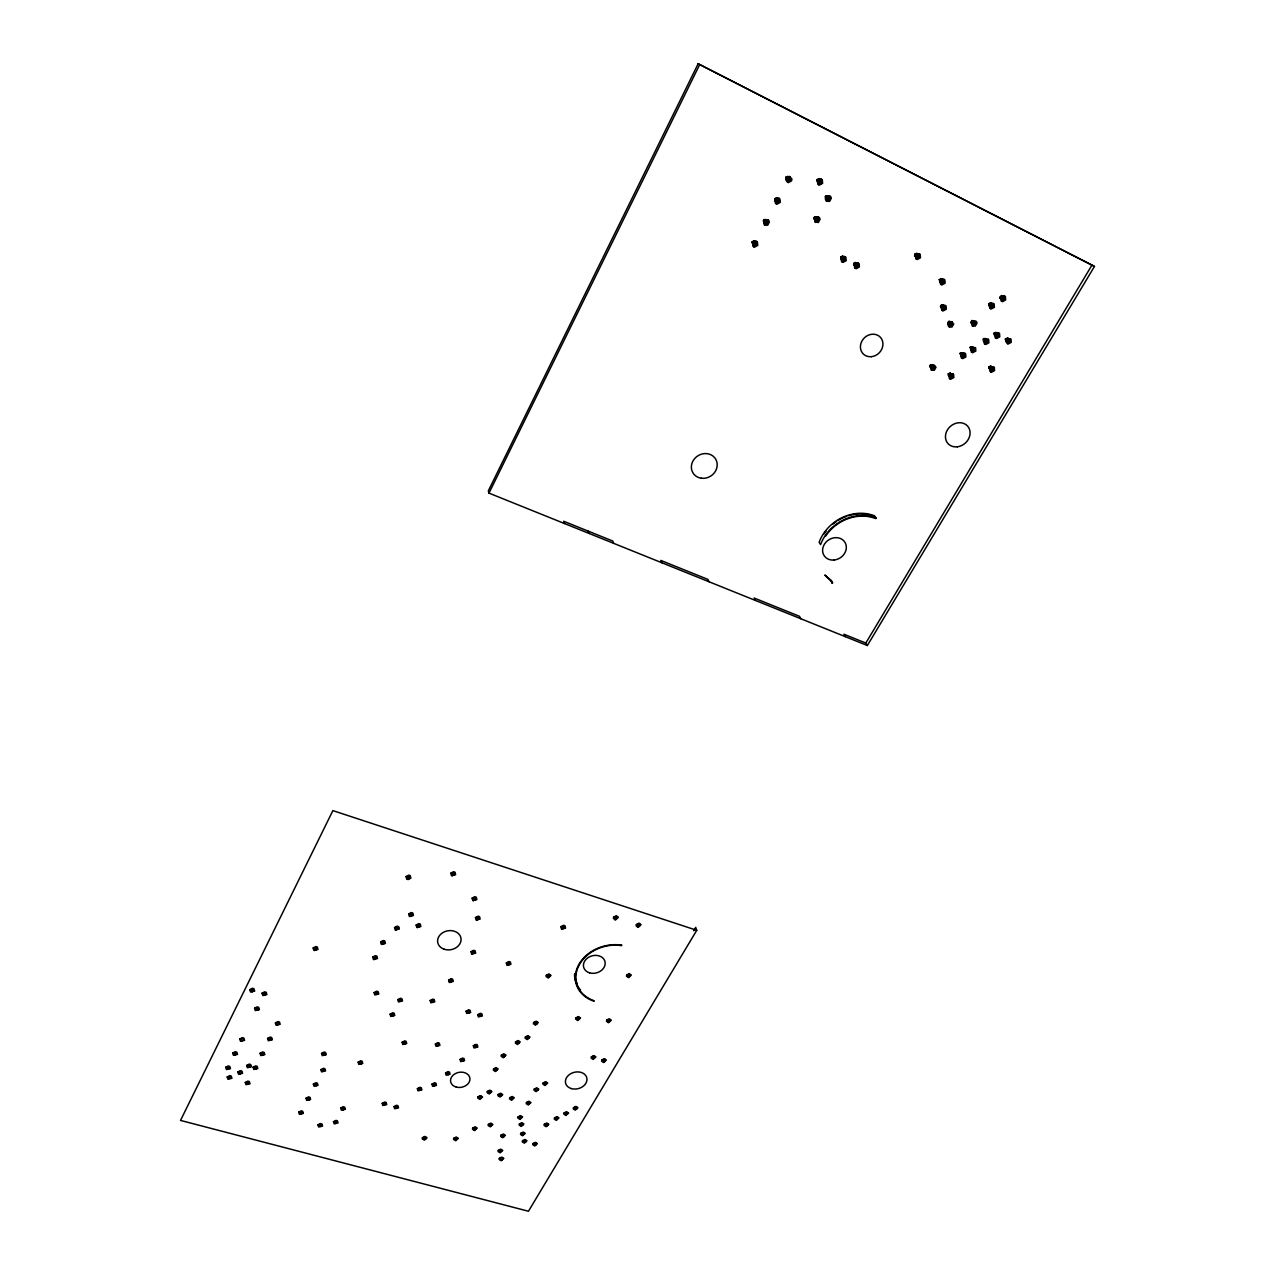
<?xml version="1.0" encoding="UTF-8"?>
<svg xmlns="http://www.w3.org/2000/svg" width="1275" height="1275" viewBox="0 0 1275 1275"><rect width="100%" height="100%" fill="white"/><g stroke="black" fill="none" stroke-linecap="round" stroke-linejoin="round"><path stroke-width="1.5" d="M226.583 1067.414L227.062 1068.928M228.082 1077.12L228.56 1078.618L231.062 1078.044L230.584 1076.546L228.082 1077.12L228.719 1076.626M229.564 1068.338L229.628 1067.462M236.688 1053.389L234.265 1052.608L233.58 1054.106L235.03 1054.999L236.688 1053.277M240.64 1039.125L241.118 1040.655M238.664 1072.897L240.306 1071.303L241.756 1072.291L240.114 1073.885L238.728 1072.243M243.653 1040.065L243.7 1039.189M250.665 990.707L250.729 989.814M246.187 1082.587L246.649 1084.069M249.135 1083.495L249.199 1082.634M250.506 1066.522L250.569 1065.661M255.956 1009.943L256.132 1007.76L258.044 1007.903L258.506 1009.354M256.992 1067.526L254.602 1066.761L253.9 1068.243L256.291 1068.896L256.992 1067.414M262.889 994.261L262.969 993.352M264.021 1053.517L263.319 1054.999M268.483 1038.583L269.87 1040.368L271.527 1038.631L269.121 1037.962L268.419 1039.46M276.229 1023.952L276.308 1023.076M276.229 1023.857L278.651 1024.542L278.827 1022.486M314.001 949.046L314.064 948.122M302.462 1113.155L302.542 1112.31M306.861 1098.333L307.307 1099.799M309.825 1098.381L309.124 1099.815L307.291 1099.688M309.761 1099.225L309.331 1097.759L307.498 1097.839M314.176 1085.073L314.24 1084.212M322.368 1054.393L322.432 1053.533M324.041 1071.207L322.208 1071.175L321.778 1069.789L324.264 1069.311M323.085 1053.023L324.918 1052.943L325.348 1054.345L323.77 1055.286L322.352 1054.297M325.444 1053.692L324.727 1055.062M318.766 1125.809L319.451 1124.375L321.762 1124.996L321.077 1126.415L319.26 1126.303M324.758 1069.837L324.057 1071.303M334.321 1121.825L335.628 1123.498L337.253 1121.857M341.541 1109.011L342.242 1107.561L344.553 1108.294M344.473 1109.043L344.537 1108.198M376.731 957.429L374.324 956.601L374.085 958.816M361.988 1062.33L361.271 1063.796M376.635 958.226L376.715 957.318M374.882 993.639L374.978 992.747M381.448 943.022L382.197 941.46M375.376 994.197L377.257 994.341L377.99 992.811L376.587 991.886L374.978 992.843M381.942 943.596L383.855 943.755L384.604 942.193M384.508 943.117L384.094 941.524M398.517 927.929L397.099 926.861L395.441 927.738L395.856 929.332L398.406 928.646M398.422 928.742L398.517 927.833M406.868 877.71L406.964 876.77M409.562 876.18L409.291 878.491M385.974 1103.497L384.333 1105.154L382.978 1104.309L383.695 1102.875M398.724 999.775L399.123 1001.305L401.609 1000.636L401.227 999.186L399.378 999.249M412.638 914.255L411.873 915.817L409.976 915.753L410.247 913.49M417.037 925.204L418.359 927.1L420.097 925.299L418.678 924.343L416.941 926.128M397.673 1107.481L396.127 1108.389L394.868 1106.716M402.996 1042.408L403.394 1043.906M402.9 1043.173L404.287 1044.161L405.864 1043.332L404.589 1041.579L403.012 1042.504M397.688 1107.577L397.768 1106.748M418.136 1089.631L418.853 1088.197M434.01 1000.7L432.305 1002.421L431.03 1000.636L433.548 1000.158L433.261 1002.214M451.637 874.299L453.406 872.467L454.824 873.566L454.027 875.08M454.697 874.315L454.808 873.471M423.252 1137.81L423.635 1139.228L426.025 1138.655L425.643 1137.252L423.89 1137.332M436.13 1045.054L436.863 1043.587M432.735 1085.057L432.831 1084.212M436.576 1045.58L438.393 1045.612L439.142 1044.241L437.803 1043.364L436.225 1044.289M449.39 981.097L449.485 980.204M435.636 1085.105L435.253 1083.654L433.468 1083.734M446.33 1073.933L447.063 1072.482M472.929 899.226L473.71 897.648L475.607 897.823M476.324 917.761L477.599 919.642L479.352 917.872L476.993 917.123L476.324 917.761L477.982 916.996L479.368 917.968M472.276 953.413L472.563 951.214L474.412 951.262L474.794 952.823M471.798 952.744L472.579 951.309M466.841 1012.207L466.937 1011.33M460.817 1060.402L461.55 1058.951L463.829 1059.7L462.14 1061.278L460.801 1060.306M466.953 1011.426L468.547 1010.485L469.79 1012.27L468.18 1013.099L466.825 1012.095M463.813 1059.605L463.048 1060.959L461.263 1060.928M454.585 1138.384L455.797 1140.025L457.422 1138.416M474.093 1046.695L474.842 1045.229M481.488 1015.745L481.583 1014.884M474.077 1046.6L475.416 1047.572L476.993 1046.743L475.766 1045.022L474.204 1045.93M473.503 1128.184L473.854 1129.602L476.213 1128.933M478.699 1097.855L479.432 1096.436L481.217 1096.564M476.244 1129.044L476.324 1128.216M507.099 963.964L507.211 963.071M488.15 1091.575L488.5 1093.01L490.253 1092.93M491.002 1091.607L490.269 1093.026M494.397 1069.056L494.748 1070.506M490.907 1092.452L490.556 1091.002M497.17 1069.948L497.266 1069.103M489.074 1125.315L490.716 1123.705L491.895 1125.347M498.86 1095.464L500.517 1093.822L501.713 1095.496M501.808 1094.667L501.059 1096.086M516.327 1042.854L517.076 1041.388M499.067 1150.496L500.246 1152.122L501.856 1150.528M500.039 1159.262L500.135 1158.449M519.196 1042.902L518.861 1041.42M513.363 1097.934L511.705 1099.56L510.526 1097.902M502.924 1158.465L502.191 1159.836M528.296 1038.535L526.527 1038.599L526.192 1037.117L528.647 1036.639M528.966 1038.025L529.061 1037.165M534.337 1023.522L534.448 1022.662M518.893 1117.012L520.072 1118.669L521.714 1117.043L519.531 1116.438L518.893 1117.012L521.73 1117.155M520.072 1124.885L520.184 1124.056M547.055 976.331L547.15 975.455M521.443 1134.256L521.539 1133.443M522.877 1124.917L522.973 1124.088M527.133 1103.353L528.424 1104.293L530.097 1102.763L527.914 1102.158L527.595 1104.054M521.571 1133.539L523.085 1132.646L524.344 1133.459L522.702 1135.069L521.427 1134.144M523.196 1141.635L524.838 1140.025L525.985 1141.651M561.685 927.754L561.797 926.845M535.07 1089.201L535.404 1090.635M561.653 927.658L563.008 928.71L564.65 927.849L564.299 926.272L562.498 926.319M543.835 1083.941L543.947 1083.112M533.635 1144.488L534.368 1143.117L536.106 1143.229M543.819 1083.846L546.003 1084.467L546.337 1082.539M536.408 1144.52L536.074 1143.133M545.015 1125.188L545.748 1123.801M547.915 1124.407L547.166 1125.793M555.294 1118.016L556.426 1119.657L558.083 1118.047M579.44 1018.852L577.033 1019.506L576.714 1018.024M579.472 1018.948L579.583 1018.087M567.534 1113.84L566.02 1114.733L564.873 1113.075M567.55 1113.936L567.662 1113.107M574.164 1108.612L574.913 1107.21L576.667 1107.337M614.502 917.283L615.666 919.148M614.375 918.191L615.172 916.645L616.988 916.709L617.307 918.287L614.789 918.765M592.174 1056.991L593.305 1058.696L594.995 1057.055L592.811 1056.401L592.046 1057.836M752.824 243.764L753.557 241.581L755.724 241.087L757.35 241.867L757.764 245.358L754.577 247.143L752.967 246.362L752.569 242.075L754.306 241.102M753.047 244.115L755.183 241.915L756.505 242.712L756.776 244.896M756.728 244.832L753.764 245.453L753.493 243.286L755.517 242.234M753.318 244.497L753.541 243.35M607.538 1020.239L607.84 1021.721L610.231 1021.068M607.426 1021.1L608.191 1019.633M755.597 242.409L754.673 244.178L752.792 243.971M756.266 243.047L755.278 244.943L753.27 244.72M602.645 1060.099L602.947 1061.549M763.597 221.579L765.542 219.571L767.247 220.862L767.821 219.89L767.247 220.862M764.044 220.846L764.219 224.83L767.678 225.229L769.399 221.946L768.634 220.288L764.809 220.049M764.06 222.232L765.064 220.32L767.407 220.83M764.299 222.567L766.434 220.352M764.586 222.95L766.785 220.671M603.314 1059.605L605.035 1059.541L604.685 1061.581M763.773 222.121L765.59 222.328L766.498 220.591M767.534 221.515L766.53 223.428L764.522 223.189M775.025 200.478L776.013 198.597L778.244 198.007L779.87 198.804L780.268 202.374L777.049 204.175L775.439 203.394L774.993 199.107L776.746 198.135M775.503 201.115L777.654 198.884M775.79 201.482L776.873 199.426M627.38 975.965L629.133 974.339M637.197 924.694L638.361 926.527M777.686 199.171L775.806 201.131M778.754 200.063L777.734 201.992L775.71 201.769M779.232 201.833L778.977 199.617L776.284 198.852L775.264 200.797L777.272 203.012M779.503 200.701L778.372 202.725L775.965 202.119M640.114 924.789L639.269 926.224M788.524 176.795L788.922 177.687C789.257 180.938 785.273 174.93 785.767 178.341L787.312 179.998L789.289 177.958M786.468 177.862L785.91 180.173L788.317 182.66L791.536 180.843L791.918 178.914L789.528 176.428L786.213 177.592L788.205 181.066L790.133 179.982L789.91 177.815M786.516 179.265L787.536 177.305L790.293 178.118L789.639 181.193M787.058 179.934L788.141 177.847M817.594 181.703L819.698 179.536M819.745 181.13L819.554 179.249L817.737 179.026L816.797 180.779L819.012 181.879C822.12 180.253 812.494 178.5 819.682 181.193M820.319 180.412L819.363 182.229L817.482 182.006M817.403 217.515L814.9 216.766L813.976 218.487L815.506 220.129L817.45 218.137M814.231 218.822L816.175 216.814L817.992 218.089L818.582 217.133L817.992 218.089M821.833 181.56L820.781 183.68L818.598 183.361M814.709 218.089L814.948 222.057L818.375 222.456L820.128 219.173L819.379 217.531L815.474 217.292M816.287 221.436L815.745 222.44L814.789 219.555L816.845 217.34L818.996 219.412L817.865 221.388M815.012 219.794L817.163 217.595M815.331 220.177L817.546 217.898M814.374 219.348L816.892 218.822L816.701 216.973M818.566 219.045L816.414 221.26M825.371 196.477L825.833 198.709L827.698 198.932L828.67 197.131L826.088 195.744C824.925 198.294 830.663 197.784 825.355 196.557M825.435 197.8L826.391 195.999L828.989 196.748L829.196 198.82L827.332 199.856M825.961 198.438L826.184 197.322M826.232 198.757L828.399 196.525L830.232 198.342M825.547 198.358L827.363 198.565L828.288 196.828M829.802 198.007L828.734 200L826.391 199.41M842.839 261.008L842.297 261.997L841.532 257.964M843.938 257.678L842.998 259.415L841.149 259.207M854.569 265.933L857.214 265.375L857.039 263.447L855.477 262.459L853.613 264.339L856.099 265.758L857.055 264.021L856.29 262.857M853.883 264.69L855.812 262.746M855.971 267.352L855.429 268.34L854.664 264.323L856.497 263.303L857.788 264.037L858.601 265.312L857.565 267.352L854.999 266.077L857.246 263.909M854.712 265.726L856.848 263.574M855.047 266.14L855.286 264.993M853.979 265.184L855.748 265.375L856.673 263.702M858.218 264.993L856.083 267.144M915.195 255.877L917.841 257.359L918.478 254.57L915.864 253.789L914.892 255.542L917.076 256.61L917.665 253.996M917.092 258.172L916.534 259.16L917.028 258.124L915.338 256.227L917.586 254.139M916.183 256.96L918.414 254.729M939.5 279.576L939.563 281.408L942.002 280.882L941.874 279.113L939.404 279.48M939.85 281.281L940.87 279.496L943.357 279.098L944.855 279.831L945.094 283.209L941.954 284.931L940.456 284.197L940.217 280.819L941.572 279.464M940.424 280.58L941.811 283.369L943.691 282.333L943.548 280.309L941.492 278.922L939.771 279.942L941.444 282.97L943.261 281.966L943.133 280.006L941.476 279.002L939.962 281.6L941.699 283.544L941.205 284.564L941.763 283.592M940.488 281.982L941.572 280.086L944.106 279.464L943.548 280.436M942.225 283.815L941.077 281.217L943.086 280.197M940.87 282.397L941.986 280.436M944.377 281.584L942.161 283.767M940.759 306.924L941.731 305.235L943.914 305.745M941.635 306.622L941.667 310.223L943.165 310.941L946.289 309.235L946.05 305.904L944.552 305.187L941.317 306.287L941.779 308.566L943.006 309.395L944.887 308.359L944.743 306.367L942.687 304.932M940.791 307.387L942.958 306.765M943.867 306.271L941.938 308.168L940.44 306.574L941.38 304.932L943.436 305.936M930.176 366.642L932.073 364.793M930.495 367.025L931.467 365.319L933.683 365.845L933.826 367.726L931.18 368.284M931.101 367.806L933.188 365.766L934.957 367.519L933.81 369.32M943.372 309.793L945.572 307.626M930.224 367.041L933.635 366.148L931.674 367.136L931.882 369.192M931.467 368.268L931.722 367.184M932.455 366.483L930.001 365.303L932.551 366.578L932.471 364.841M934.479 367.088L933.427 368.905L931.499 368.714L930.798 367.423L931.818 365.654L933.89 365.096L936.025 367.28L934.272 370.308L931.053 369.989L930.814 366.77L932.153 365.463M934.639 368.523L934.081 366.18M948.488 324.599L951.07 324.057L950.528 321.874L948.409 321.38L948.17 324.201M947.803 323.372L949.716 321.491M948.441 324.121L948.696 323.085M948.616 324.185L950.242 323.292L950.114 321.555M950.895 322.718L949.923 324.392L947.835 323.802M948.425 375.201L950.305 373.368M949.301 374.993L949.333 378.548L950.799 379.233L953.843 377.575L953.62 374.372L952.154 373.687L949.11 375.344M949.747 376.842L951.899 374.738M950.815 375.089L950.704 373.4M952.808 375.169L950.417 374.579L949.365 376.38L951.054 378.181L953.142 376.029M961.701 353.844L960.266 353.159L960.792 355.199M960.712 354.992L962.689 353.063M961.286 354.37L961.318 357.924L962.8 358.626L965.86 356.952L965.653 353.717L964.187 353.016L961.111 354.689M961.366 355.757L963.47 353.701M975.072 322.049L975.694 321.173L975.136 322.113L972.076 320.822L971.104 322.495L972.618 324.137L974.61 322.192L971.709 320.503C972.267 324.296 973.622 320.009 970.769 322.129L971.885 323.308L974.626 321.826M971.423 322.862L973.415 320.918M972.012 322.208L972.06 325.794L975.279 326.129L977.064 323.053L976.427 321.523L972.809 321.443M972.825 324.918L975.726 324.376L975.534 322.272L972.698 322.878L972.889 324.982M972.49 324.025L972.761 322.942M975.933 323.228L974.817 325.141M970.307 348.681L972.219 346.816M971.215 348.426L971.263 351.996L972.729 352.697L975.805 351.023L975.598 347.772L971.996 347.677M974.706 348.521L974.897 350.593L972.028 351.135L971.901 349.127L973.861 348.155M971.693 350.258L971.948 349.191M974.833 350.529L975.104 349.462M988.794 304.98L990.723 303.083L993.225 305.331L991.089 307.418L988.778 305.426M989.814 306.064L991.95 303.976M991.344 304.566L990.627 307.434M990.229 306.478L990.5 305.378M983.36 340.473L985.272 338.608M984.284 340.202L984.332 343.772L985.798 344.473L988.874 342.8L988.683 339.548L985.065 339.453M993.4 306.781L993.671 305.681M985.687 340.441L983.2 339.166L985.687 340.441L985.639 338.672M988.189 341.238L986.005 343.358M999.998 298.127L1002.421 297.617L1001.544 295.481L999.68 297.314L1002.118 298.701L1002.772 296.167M1000.014 297.665L1001.959 295.768L1004.477 298.015L1002.341 300.103L1000.716 298.382M1000.987 297.346L1001.034 300.932L1002.517 301.665L1005.624 299.96L1005.449 296.629L1003.967 295.896L1000.859 297.601M1001.066 298.748L1003.218 296.645M1002.612 297.234L1001.417 299.099L1002.788 300.565M1002.373 296.071L1000.365 298.031L1001.56 299.306L1001.767 298.047M994.548 334.879L996.54 332.95M995.153 334.241L995.201 337.811L996.668 338.512L999.743 336.839L999.568 333.572L998.102 332.871L995.01 334.544M1003.808 300.278L1004.939 298.35M994.58 333.349L995.727 336.138L996.747 334.178L998.739 334.385L997.942 337.158M1004.716 299.513L1004.541 297.394M989.065 368.204L990.978 366.355L992.986 368.284L991.95 370.021L989.4 368.587L991.376 366.69M989.99 367.981L990.053 371.519L991.504 372.22L994.548 370.563L994.372 367.359L990.771 367.232M993.05 367.742L992.364 370.451L990.085 369.368L992.173 367.327L993.926 369.065L992.779 370.866M998.787 336.345L999.058 335.261M990.866 370.738L990.691 368.682L992.587 367.662M989.751 367.327L988.986 366.77L988.731 367.806L990.579 369.814L991.583 367.949L993.544 368.14M991.424 368.093L990.563 366.037L988.97 366.913L991.456 368.013M993.592 370.069L993.878 369.001M1007.951 342.768L1007.393 343.692L1007.887 342.704L1006.023 340.648L1006.74 339.421L1005.449 338.736L1005.306 339.676L1007.728 341.047L1008.366 338.576M1005.656 340.043L1007.569 338.194L1009.163 339.74L1008.142 341.461L1006.007 340.425L1007.983 338.497M1006.692 341.174L1008.812 339.118M1007.107 341.604L1008.222 339.724L1010.198 339.931L1010.31 341.939L1008.334 342.927M263.893 994.946L263.893 995.058M277.217 1024.638L277.217 1024.733M314.989 949.763L314.622 950.592L314.989 949.859M374.531 958.864L374.165 959.677L374.531 958.959M382.404 943.739L382.038 944.568L382.42 943.835M396.302 929.379L395.935 930.208L396.318 929.475M375.822 994.325L375.838 994.42M417.881 926.861L417.515 927.674L417.897 926.957M452.577 875.064L452.195 875.893L452.593 875.144M399.553 1001.337L399.569 1001.449M765.51 224.161L765.032 225.229L764.203 222.312L765.669 219.523M776.73 202.709L776.236 203.777L776.778 202.757L775.375 200.924L776.857 198.087L778.467 199.378L779.057 198.406L778.467 199.378M477.137 919.418L476.754 920.231L477.153 919.514M450.298 981.782L449.932 982.595L450.314 981.893M819.092 183.616L818.598 184.7L819.14 183.664L817.626 181.879L819.124 179.026L820.861 180.269L821.467 179.281L821.212 182.421L818.311 183.026M507.992 964.665L507.609 965.462L508.008 964.761M942.91 309.57L942.416 310.59L942.974 309.634L941.189 307.578L941.906 306.319L940.647 305.713L941.97 306.191M932.28 369.336L931.802 370.34L932.344 369.399L930.607 367.216L932.089 364.65L934.033 366.308L934.623 365.431L934.081 366.371M973.287 325.141L972.793 326.145L973.351 325.205L971.502 323.117L973.016 320.503M991.249 370.882L990.771 371.87L991.312 370.945L989.448 368.778L990.165 367.567M698.158 63.75L488.325 490.859L488.978 493.122L867.351 645.533L1094.476 266.411L698.158 63.75L1094.476 266.411M488.978 493.122L699.497 64.977M752.314 241.612C759.278 246.362 751.326 239.126 752.154 242.744L754.37 243.812L754.848 241.23M787.026 179.648L788.731 178.691L785.942 177.193M764.267 222.838L766.211 223.061L767.183 221.197L764.267 219.507L763.518 220.256L766.084 221.324M777.511 200.095L774.658 198.82L776.379 201.864L778.18 200.844L777.957 198.82L776.427 197.88L774.722 198.693L777.256 199.92M754.306 245.756L753.78 246.76L752.983 243.812L754.433 241.039L755.963 242.425L756.537 241.469L755.963 242.425M788.03 181.225L787.504 182.261L786.595 179.44L788.093 176.588L789.751 177.815L790.341 176.827L789.751 177.815M814.167 217.515L816.908 218.742L814.231 217.435M814.789 219.555L816.271 216.766M827.507 200.398L826.965 201.418L827.459 200.35L825.977 198.565L827.475 195.744L829.228 197.019L829.818 196.047L829.993 199.522L826.965 200.095M840.687 257.104L842.361 256.1L843.907 257.088M841.277 259.032L842.775 256.307L844.528 257.725L845.118 256.785L844.528 257.725M843.189 258.092L840.878 258.841L840.703 256.881M853.804 263.383L856.481 264.578L853.867 263.256M854.393 265.375L855.876 262.666L857.677 264.1L858.266 263.16L857.677 264.1M914.781 254.315L916.47 253.311L917.633 254.554L915.753 256.434L914.573 255.191C914.94 252.195 920.215 258.14 914.685 254.219M915.338 256.227L916.868 253.518L918.829 254.92L919.434 253.98L918.829 254.92M941.954 280.946L939.42 279.703M944.759 306.51L945.301 305.554L944.695 306.446M948.935 322.75L949.987 323.021M950.018 326.081L949.477 327.037L949.955 326.033L948.218 323.993L949.732 321.38L951.74 322.926L952.345 322.033L951.102 325.603L948.759 324.488L950.879 322.4L952.25 323.213L952.393 325.252L949.492 325.81M988.667 303.769L990.324 302.797L991.536 303.482L991.631 305.283L989.942 306.207M960.266 353.382L962.737 354.562M990.707 302.988L989.177 305.618L991.01 307.61L990.516 308.614L991.073 307.657M991.089 303.179L991.201 304.916L989.559 305.809L991.552 303.673M950.767 375.137L948.281 373.894L950.831 375.009L948.441 375.599M992.89 304.55L993.448 303.593L992.827 304.502L991.137 303.386M950.592 377.974L950.066 378.898L950.544 377.91L948.823 375.774L950.321 373.224L952.298 374.898L952.887 374.037L952.298 374.898M962.609 357.351L962.051 358.275L961.143 355.613M961.031 355.374L962.625 357.08L964.729 355.024L964.92 353.366L964.314 354.243L962.29 352.617L961.43 353.701M974.323 348.362L974.865 347.422L974.259 348.298L972.203 346.688L971.486 347.916L970.243 347.246L971.454 349.876L973.128 348.968L973.016 347.198L970.084 347.374M1001.194 296.932L1001.927 295.673L1004.078 297.171L1004.716 296.262L1004.078 297.171M1002.357 297.665L1001.13 297.059M972.538 351.406L971.996 352.346L972.474 351.358L970.705 349.286M1002.325 300.342L1001.767 301.298L1002.262 300.278L1000.397 298.318M984.427 339.819L985.256 338.481L987.742 340.871L985.623 342.927L984.635 340.553L986.483 339.548L987.854 340.345M985.607 343.198L985.065 344.123L985.543 343.134L983.742 341.078M993.99 333.189L996.604 334.353L995.871 335.118L993.863 334.146L995.711 332.345L996.588 334.417L993.974 333.205M996.476 337.222L995.934 338.162L996.413 337.158L994.58 335.118L996.094 332.52L998.213 334.098L997.528 336.743L994.883 335.261M993.097 367.933L993.639 367.009L993.034 367.869L990.946 366.212M1009.752 339.708L1010.31 338.767L1009.688 339.644L1007.537 338.066M693.68 930.75L695.704 927.339L696.756 930.304L528.456 1211.25L180.524 1120.422L332.871 810.613L696.756 930.304M867.351 645.533L865.821 643.062L1092.181 264.738M785.974 177.352L787.663 176.364L789.209 177.305M786.293 178.245L787.663 176.811M775.025 199.808L776.395 198.39M763.805 221.292L765.175 219.89M752.553 242.872L753.892 241.469M753.031 242.68L754.88 241.644M817.418 180.699L818.805 179.265M820.733 183.632L821.594 182.739M825.802 197.45L827.188 196.031L830.615 196.446L831.364 198.119L829.595 201.418L826.168 201.02L825.419 199.362L825.913 197.051L827.73 196.031M814.582 218.535L815.952 217.133M841.181 258.172L842.536 256.785M842.934 257.725L841.851 259.718L842.982 257.773L845.07 258.012L844.385 260.945M854.33 264.531L855.684 263.16M857.517 267.304L858.362 266.459M915.498 255.351L916.868 253.98M831.268 580.523L832.288 583.344L831.268 580.523L824.845 575.009L832.75 582.882M941.428 306.892L942.783 305.554M944.456 309.554L945.301 308.741M949.843 322.049L948.074 325.141L948.727 326.671L951.963 327.022L953.732 323.93L951.596 321.683L949.126 322.001L948.122 323.738L948.823 324.998L951.501 324.44L950.114 321.794M262.889 994.149L265.343 994.962L265.519 992.763M314.08 948.218L316.646 947.532L316.439 949.779M258.506 1009.258L256.897 1010.214L255.43 1009.178M971.853 322.495L973.207 321.188M990.946 303.609L989.591 304.932L989.782 308.247L991.265 308.98L994.372 307.275L994.181 303.96L992.699 303.227L990.149 303.593L989.496 306.207M240.64 1039.221L243.174 1038.647M406.964 876.865L408.622 875.893L410.072 876.993M233.628 1053.325L236.162 1052.752M226.583 1067.526L229.086 1066.936M960.25 353.303L962.673 352.808L962.019 355.119M229.564 1068.243L227.062 1068.817M971.056 348.76L972.395 347.453M964.075 357.271L964.904 356.474M984.141 340.521L985.479 339.214M985.033 340.951L985.878 340.138M987.073 343.118L987.918 342.306M952.058 377.894L952.887 377.097M271.463 1039.412L268.945 1040.002M250.506 1066.426L248.928 1067.366L247.477 1066.378L248.163 1064.992L250.043 1065.135M263.941 1054.282L261.439 1054.871M395.457 927.833L397.099 926.957M1006.82 339.293L1005.497 338.752L1007.919 338.242M253.964 1067.478L255.558 1066.649M1006.501 340.09L1007.84 338.799L1011.027 339.118L1011.202 342.369L1008.127 344.043L1006.039 341.843L1006.613 339.787L1008.398 338.815L1010.135 339.867L1009.402 342.688M256.928 1068.195L255.335 1069.024M373.671 957.334L376.221 956.76M376.619 958.131L374.993 959.087L373.559 958.051M989.862 368.316L991.201 367.025M419.985 926.128L418.343 927.005M377.894 993.608L376.284 994.452M475.304 899.991L475.591 897.727M391.648 1013.657L391.393 1015.808M317.14 1085.009L314.67 1085.583M390.995 1014.374L393.497 1013.8M316.519 1085.71L316.71 1083.638M299.593 1112.39L301.139 1111.577M474.778 952.728L472.26 953.317M361.893 1063.095L360.331 1064.019L358.928 1063.031L359.662 1061.677L361.494 1061.804M449.501 980.3L451.111 979.359L452.482 980.379L450.76 982.021L449.374 981.001M344.457 1108.931L342.911 1109.84L341.525 1108.899M334.337 1121.936L336.759 1121.362M507.227 963.167L508.821 962.227L510.191 963.247L508.438 964.904L507.083 963.868M564.618 927.754L562.116 928.327M418.232 1088.882L419.778 1087.973L421.117 1088.818L420.399 1090.268L418.598 1090.141M421.021 1089.567L419.459 1090.38M547.182 975.55L548.776 974.61L550.099 975.63L548.362 977.256L547.023 976.236M446.441 1073.183L448.864 1072.61L448.593 1074.57M637.229 924.773L638.855 923.929L640.146 924.869L639.301 926.319L637.468 926.16M505.123 1055.413L502.876 1054.664L502.127 1056.114L503.434 1056.975L504.98 1056.067M516.439 1042.089L518.877 1041.532M537.205 1023.49L535.643 1024.415L534.321 1023.427M504.358 1056.768L504.661 1054.696M526.208 1037.212L527.786 1036.4M497.154 1069.837L494.732 1070.41M426.009 1138.559L424.479 1139.34L423.157 1138.527M481.552 1097.791L479.145 1098.349M488.166 1091.671L490.572 1091.113M480.93 1098.476L481.201 1096.452M628.623 976.778L630.232 975.933M629.579 976.65L630.376 975.152L629.117 974.243M491.879 1125.235L490.365 1126.128L489.058 1125.219M609.609 1021.769L609.96 1019.681M543.963 1083.208L546.353 1082.65M537.763 1089.982L536.217 1090.778M501.697 1135.483L503.227 1134.702M504.502 1135.515L502.302 1134.814L501.569 1136.2L503.752 1136.806L504.039 1134.83M522.862 1124.805L521.347 1125.697L520.057 1124.773M524.216 1134.176L521.857 1134.734M525.969 1141.539L524.455 1142.432L523.18 1141.523M555.31 1118.111L557.669 1117.553M564.905 1113.187L567.263 1112.629M576.922 1108.549L575.392 1109.33M528.408 1104.182L529.316 1103.975M474.157 1127.706L475.894 1127.722M520.949 1118.35L519.212 1118.334M475.591 1129.507L473.838 1129.491M491.257 1125.825L489.504 1125.793M574.945 1107.322L575.838 1107.098M455.223 1137.922L456.976 1137.938M565.542 1112.613L566.435 1112.39M520.822 1123.594L523.005 1124.199M521.316 1125.602L522.224 1125.379M555.948 1117.538L556.84 1117.33M556.41 1119.546L557.303 1119.338M547.501 1123.913L545.78 1123.897L545.445 1125.777L547.788 1125.108L547.485 1123.817M503.737 1136.694L501.999 1136.678M522.192 1132.965L523.101 1132.758M499.72 1150.034L501.888 1150.624M534.384 1143.213L535.277 1143.006M535.755 1144.982L534.05 1144.966M500.772 1157.987L502.493 1157.987M502.175 1159.74L500.453 1159.724M308.183 1099.942L309.124 1099.719M502.892 1054.76L503.816 1054.537M301.84 1113.649L300.007 1113.633M495.067 1068.562L496.836 1068.593M495.592 1070.649L496.501 1070.442M434.982 1085.599L432.719 1084.961M343.836 1109.521L342.019 1109.505M383.711 1102.971L385.496 1103.003M592.843 1056.513L594.58 1056.545M395.521 1106.222L397.306 1106.238M319.467 1124.486L321.778 1125.108M334.958 1121.347L335.883 1121.123M396.127 1108.278L397.051 1108.071M604.669 1061.485L602.501 1060.848M488.803 1091.081L489.727 1090.874M479.464 1096.532L480.372 1096.325M544.616 1082.618L545.525 1082.411M501.043 1095.99L499.29 1095.958M535.739 1088.723L537.476 1088.738L537.795 1090.077L536.233 1090.874L534.942 1089.934M511.179 1097.408L512.933 1097.44M467.606 1010.804L468.562 1010.597M468.164 1013.003L469.12 1012.78M227.986 1069.072L228.942 1068.848M248.928 1067.255L249.884 1067.032M480.818 1016.271L479.002 1016.223M403.665 1041.898L404.605 1041.675M246.808 1082.077L248.673 1082.108M248.513 1083.989L246.649 1083.973M322.416 1069.295L323.356 1069.072M360.602 1061.549L359.024 1062.378L359.438 1063.764M535.117 1022.152L536.903 1022.183M577.4 1017.514L579.169 1017.546M578.786 1019.458L576.587 1018.789M314.877 1083.718L316.71 1083.734M608.223 1019.729L609.976 1019.777M516.295 1042.743L518.527 1043.412M615.203 916.741L617.02 916.805M256.132 1007.872L257.104 1007.633M256.897 1010.103L257.869 1009.88M375.631 992.221L377.496 992.269M507.896 962.545L509.729 962.593M508.422 964.793L509.378 964.585M450.171 979.678L452.003 979.726M450.744 981.925L451.701 981.702M276.946 1022.55L278.827 1022.582M243.015 1040.575L241.118 1040.543M431.699 1000.11L432.655 999.887M269.121 1038.057L271.001 1038.105M547.852 974.929L549.653 974.977M548.346 977.16L549.286 976.937M410.247 913.585L412.654 914.35M475.288 899.895L472.913 899.13M316.439 949.684L313.985 948.951M382.213 941.556L384.11 941.619M382.867 943.883L383.839 943.659M251.366 989.273L253.295 989.32L253.773 990.787L252.147 991.647L250.665 990.611M252.147 991.552L253.119 991.328M263.606 992.827L265.519 992.858M264.371 995.09L265.343 994.867M407.649 876.212L408.637 875.973M409.275 878.395L406.853 877.614M454.012 874.985L451.621 874.204M995.934 333.476L998.676 334.321M997.353 333.572L995.504 334.576L996.03 336.998M995.727 336.138L997.464 335.197L997.353 333.349L994.612 333.508M996.11 336.552L997.895 335.58L997.799 333.668M998.006 337.206L995.966 336.951M986.946 339.915L984.969 340.903L985.161 342.975M984.125 341.27L985.033 341.062M972.729 348.314L973.797 348.091M1007.553 342.082L1009.354 341.11L1009.258 339.214M962.067 353.605L964.346 354.131M933.874 369.383L931.818 369.128M950.066 374.244L951.07 374.021M990.197 369.383L991.87 368.475L991.759 366.738M990.579 369.814L992.301 368.873L992.189 367.072M992.827 370.929L990.802 370.674M942.432 305.841L945.221 306.733M943.835 305.92L941.97 306.956L942.113 308.948M943.133 306.462L944.281 306.287M942.655 308.98L944.472 307.992L944.329 306.048M1001.767 296.581L1002.788 296.358M1002.548 297.171L1004.604 297.442M1001.56 299.306L1003.313 298.35L1003.202 296.469M1002.724 300.517L1003.871 300.342M991.281 304.502L992.428 304.327M990.563 307.387L993.464 306.829L992.364 304.263M991.536 307.881L992.619 307.657M949.477 322.32L950.497 322.097M951.325 322.766L949.349 323.754L949.556 325.858M950.481 326.304L951.564 326.065M974.212 321.523L972.363 322.543L972.474 324.519M973 324.535L974.801 323.563L974.674 321.635M842.313 257.152L845.086 258.634L842.95 260.801M843.715 257.215L841.58 259.383L842.345 260.769L844.433 261.008M941.221 279.799L942.257 279.576L942.432 281.249L939.898 281.775M941.077 282.572L942.847 281.616L942.719 279.703M765.733 224.033L767.662 222.95L767.088 220.543M766.02 224.4L768.044 223.348L766.737 220.623M816.717 221.627L817.913 221.436M842.695 256.387L840.974 257.343L841.723 259.957L844.48 259.383L844.289 257.375M787.249 177.066L788.301 176.843M788.922 177.321L786.755 179.568L787.536 180.97L789.687 181.241M788.093 177.799L789.289 177.607M787.902 180.715L789.783 179.663L789.56 177.56M819.363 179.297L817.546 180.317L817.785 184.285L819.395 185.098L822.63 183.281L822.263 179.679L820.654 178.882L817.275 180.046L818.04 182.692M820.032 179.775L818.088 180.859L818.646 183.409M820.367 180.014L818.12 182.325L820.415 180.062L821.881 181.608M818.662 182.787L820.478 181.783L819.905 179.488M776.826 199.362L779.025 199.665M776.953 202.597L778.882 201.514L778.292 199.091M826.981 196.509L828.065 196.286M828.782 196.828L826.742 197.896L827.013 200.143M334.735 1123.163L335.612 1123.387M960.792 353.43L960.394 354.609L962.274 356.649L964.059 355.677L963.932 353.797M302.032 1111.816L300.199 1111.688L300.023 1113.728M308.438 1097.632L309.331 1097.871M500.613 1149.827L501.442 1150.05M424.814 1137.125L426.121 1137.938M234.106 1054.632L235.03 1054.887M263.495 1052.991L261.614 1052.943L261.439 1054.967M322.862 1054.919L323.77 1055.174M419.794 1088.069L421.132 1088.93M545.429 1125.666L546.242 1125.905M434.408 1083.511L435.731 1084.356M324.025 1052.799L324.934 1053.054M433.181 1085.567L434.058 1085.806M574.563 1109.107L576.953 1108.644L576.635 1107.242M446.776 1074.442L448.577 1074.474L448.864 1072.61M462.49 1058.84L463.351 1059.079M544.25 1084.435L545.094 1084.69M475.782 1045.118L477.121 1045.994M516.758 1043.38L517.602 1043.619M400.334 999.026L401.243 999.297M604.238 1059.398L605.067 1059.637M527.356 1038.743L526.065 1037.866M481.137 1014.342L479.336 1014.294L479.033 1016.318M534.767 1024.048L537.221 1023.586L536.887 1022.088M315.722 947.357L316.646 947.628M607.824 1021.626L608.653 1021.881M396.764 929.523L395.346 928.551M473.551 951.086L474.906 952.027M409.976 915.657L410.885 915.944M418.694 924.439L419.602 924.726M628.655 976.873L627.348 975.853M476.691 919.275L477.583 919.546M563.454 926.096L564.331 926.367M453.422 872.562L454.33 872.865M452.115 874.905L453.023 875.208M638.823 923.833L639.683 924.12M970.259 347.342L971.423 348.043M865.821 643.062L843.907 634.217L845.389 636.687M752.409 241.644L754.003 240.832L755.932 242.728L754.975 244.561L753.031 244.338M930.543 367.455L932.28 367.63L933.236 365.989L930.782 364.666L929.873 366.26L931.69 368.268L933.412 367.327L933.284 365.511M949.094 376.444L951.644 375.886L951.517 374.085M949.763 377.272L952.473 376.699L952.345 374.77M960.744 355.422L963.215 354.896L963.103 353.127M962.083 357.064L964.968 356.522L964.761 354.466M970.992 349.908L973.558 349.366L973.447 347.533M971.677 350.721L974.403 350.147L974.291 348.187M964.824 354.514L962.784 354.259L961.748 356.203L963.868 354.307L962.29 352.745L960.76 353.589M754.593 241.373L756.394 244.481L753.509 245.087M974.769 348.585L972.363 347.995L971.295 349.828L972.028 351.135M948.871 322.479L950.258 323.228M983.36 340.887L985.448 341.477L986.069 338.991L983.965 338.497L983.694 341.302M984.045 341.7L986.611 341.158L986.499 339.325M985.097 342.911L986.069 343.405M841.436 259.59L844.098 259.032L843.54 256.801M854.856 266.316L857.597 265.742L857.406 263.734M941.444 308.168L944.042 307.61L943.5 305.426M842.01 260.339L843.269 261.184M856.402 267.543L854.154 265.041M943.436 309.857L942.034 308.391L943.054 306.829M971.454 323.324L973.941 322.798L973.829 321.013M764.761 223.555L766.068 224.448M994.548 335.341L997.018 334.799L996.923 333.03M1006.708 341.684L1008.987 342.274L1009.688 339.548M1008.398 342.975L1007.043 341.557M857.198 263.861L858.665 265.375M841.93 257.47L843.381 258.235M973.813 321.22L975.534 322.272M841.994 257.741L843.301 258.379L843.173 256.498M766.323 221.499L763.645 220.145L763.374 221.244L765.908 222.695L766.849 220.894L766.084 219.73M943.022 280.149L944.026 280.659M939.404 279.639L942.018 280.803M991.217 304.837L988.587 303.673L990.324 306.622L992.077 305.665L991.966 303.785M814.916 220.065L817.61 219.507L817.052 217.244M774.961 200.717L776.092 201.498L777.846 200.51L777.288 198.294M815.187 220.432L817.976 219.842L817.769 217.786M816.781 221.675L814.486 219.141M989.846 306.606L992.508 306.032L992.396 304.103M916.231 257.518L919.052 256.928L918.892 254.857M1001.082 299.29L1003.76 298.717L1003.648 296.788M1001.05 296.804L1002.437 297.537M915.593 256.769L918.223 256.211L918.08 254.283M826.12 199.059L828.83 198.486L828.622 196.477M786.691 179.903L789.432 179.329L788.858 177.05M817.753 182.341L820.048 182.931L820.638 179.998M819.044 179.058L821.004 180.253M973.319 322.192L973.399 320.694M393.481 1013.705L393.242 1015.84L390.899 1015.059M874.14 516.359L875.75 518.59A39.812 34.218 -34.1 0 0 825.451 536.313M800.843 618.742L799.441 616.303L754.131 598.023L755.422 600.445M709.107 581.798L707.928 579.408L660.801 560.41L661.884 562.769M752.377 243.079L753.764 245.453M763.837 221.898L765.064 223.97M815.267 220.129L815.793 221.197M818.12 218.057L818.948 219.364M825.69 198.119L826.678 199.745M952.744 375.105L953.206 376.093M945.157 306.669L945.62 307.689M961.685 356.139L962.147 357.127M943.962 280.612L944.44 281.632M971.757 323.228L974.419 324.727L975.104 321.953M987.79 340.298L988.253 341.286M613.721 543.373L612.749 541.03L563.725 521.268L564.57 523.579M1006.358 340.792L1007.075 342.082M588.365 531.197L589.273 533.524M580.523 990.006A35.955 28.608 -16.1 0 1 574.547 973.765M577.161 983.854A35.397 28.162 -16.1 0 1 575.551 978.913M575.28 977.208A35.397 28.162 -16.1 0 1 575.121 973.718M823.953 534.034A39.716 34.154 -34.1 0 1 826.216 530.926M833.069 524.009A39.716 34.154 -34.1 0 1 836.241 521.65M837.882 520.582A39.716 34.154 -34.1 0 1 846.696 516.343M848.544 515.738A39.716 34.154 -34.1 0 1 872.467 515.753M225.659 1067.271L226.44 1069.534L230.488 1068.593L229.723 1066.33L228.225 1065.932L225.659 1067.271M227.173 1076.977L227.938 1079.224L231.97 1078.283L231.205 1076.036L229.723 1075.638L227.173 1076.977M232.719 1053.07L233.484 1055.349L237.548 1054.409L236.783 1052.13L235.285 1051.716L232.719 1053.07M239.732 1038.966L240.497 1041.261L244.561 1040.32L243.812 1038.025L242.314 1037.611L239.732 1038.966M237.819 1071.988L238.568 1074.235L242.601 1073.295L241.852 1071.064L240.369 1070.649L237.819 1071.988M249.788 989.639L250.569 992.014L254.697 991.058L253.932 988.699L252.418 988.253L249.788 989.639M245.278 1082.443L246.027 1084.674L250.043 1083.734L249.294 1081.503L247.828 1081.104L245.278 1082.443M246.633 1065.454L247.382 1067.717L251.414 1066.777L250.665 1064.529L249.183 1064.115L246.633 1065.454M254.57 1008.222L255.319 1010.565L259.431 1009.625L258.682 1007.282L257.168 1006.852L254.57 1008.222M253.056 1067.223L253.805 1069.47L257.837 1068.546L257.088 1066.298L255.622 1065.884L253.056 1067.223M262.028 993.177L262.793 995.552L266.921 994.596L266.156 992.237L264.658 991.807L262.028 993.177M260.068 1053.309L260.817 1055.588L264.865 1054.648L264.116 1052.369L262.634 1051.955L260.068 1053.309M267.575 1038.424L268.308 1040.719L272.372 1039.778L271.639 1037.483L270.157 1037.069L267.575 1038.424M275.384 1022.917L276.117 1025.227L280.197 1024.287L279.464 1021.976L277.982 1021.546L275.384 1022.917M313.156 947.947L313.873 950.369L318.017 949.413L317.3 946.99L315.802 946.544L313.156 947.947M298.701 1112.151L299.402 1114.318L303.354 1113.394L302.653 1111.226L301.219 1110.844L298.701 1112.151M305.984 1098.205L306.685 1100.389L310.638 1099.464L309.952 1097.281L308.518 1096.882L305.984 1098.205M313.363 1084.069L314.048 1086.284L318.033 1085.36L317.348 1083.144L315.897 1082.746L313.363 1084.069M321.539 1053.373L322.24 1055.636L326.257 1054.696L325.555 1052.449L324.105 1052.034L321.539 1053.373M320.886 1069.645L321.587 1071.877L325.571 1070.952L324.886 1068.721L323.436 1068.307L320.886 1069.645M317.969 1124.837L318.638 1126.988L322.575 1126.064L321.89 1123.913L320.471 1123.53L317.969 1124.837M333.46 1121.697L334.13 1123.849L338.05 1122.924L337.381 1120.773L335.963 1120.39L333.46 1121.697M340.744 1108.023L341.413 1110.19L345.334 1109.282L344.68 1107.098L343.262 1106.716L340.744 1108.023M358.147 1062.139L358.801 1064.37L362.785 1063.446L362.132 1061.198L360.697 1060.8L358.147 1062.139M372.762 957.063L373.432 959.453L377.527 958.513L376.874 956.122L375.392 955.676L372.762 957.063M374.085 992.572L374.738 994.914L378.803 993.974L378.149 991.647L376.683 991.201L374.085 992.572M380.635 941.922L381.305 944.329L385.417 943.388L384.763 940.982L383.281 940.52L380.635 941.922M394.549 927.547L395.202 929.969L399.33 929.029L398.677 926.606L397.21 926.144L394.549 927.547M406.056 876.578L406.709 879.081L408.191 879.559L410.901 878.124L410.247 875.622L408.749 875.144L406.056 876.578M390.118 1014.119L390.756 1016.414L394.772 1015.49L394.15 1013.179L392.7 1012.764L390.118 1014.119M382.213 1103.337L382.835 1105.505L386.755 1104.58L386.134 1102.413L384.731 1102.03L382.213 1103.337M397.848 999.616L398.469 1001.927L402.517 1000.987L401.88 998.676L400.446 998.245L397.848 999.616M408.669 913.952L409.323 916.406L413.451 915.45L412.813 913.012L411.347 912.549L408.669 913.952M416.144 925.028L416.782 927.451L420.909 926.511L420.272 924.072L418.806 923.626L416.144 925.028M394.023 1106.572L394.644 1108.74L398.549 1107.816L397.928 1105.664L396.541 1105.282L394.023 1106.572M402.135 1042.249L402.757 1044.496L406.741 1043.572L406.119 1041.324L404.701 1040.91L402.135 1042.249M417.371 1088.643L417.977 1090.826L421.898 1089.902L421.292 1087.734L419.889 1087.336L417.371 1088.643M430.169 1000.477L430.775 1002.788L434.791 1001.847L434.185 999.536L432.767 999.122L430.169 1000.477M450.84 873.152L451.446 875.654L455.621 874.714L455.016 872.212L453.533 871.733L450.84 873.152M422.423 1137.683L422.264 1138.846L424.384 1140.169L427.029 1137.73L424.91 1136.408L422.423 1137.683M435.365 1044.034L435.954 1046.281L439.923 1045.357L439.333 1043.125L437.915 1042.711L435.365 1044.034M431.986 1084.085L432.576 1086.268L436.48 1085.344L435.891 1083.16L434.504 1082.778L431.986 1084.085M448.625 980.045L449.214 982.372L453.262 981.447L452.657 979.104L451.238 978.674L448.625 980.045M445.581 1072.944L446.154 1075.144L450.075 1074.219L449.501 1072.02L448.115 1071.622L445.581 1072.944M472.148 898.11L472.754 900.564L476.866 899.624L476.292 897.17L474.826 896.707L472.148 898.11M475.447 917.586L476.037 920.008L480.133 919.068L479.559 916.645L478.109 916.183L475.447 917.586M471.033 951.66L471.623 954.035L475.671 953.11L475.097 950.736L473.662 950.289L471.033 951.66M466.092 1011.171L466.666 1013.45L470.65 1012.525L470.077 1010.246L468.674 1009.816L466.092 1011.171M460.068 1059.413L460.642 1061.613L464.562 1060.704L464.004 1058.489L462.602 1058.091L460.068 1059.413M453.757 1138.256L453.597 1139.42L455.685 1140.727L458.331 1138.304L456.243 1136.981L453.757 1138.256M477.806 1014.661L478.38 1016.924L482.348 1016L481.791 1013.737L480.388 1013.306L477.806 1014.661M473.344 1045.691L473.918 1047.922L477.854 1046.998L477.296 1044.767L475.894 1044.368L473.344 1045.691M472.69 1128.056L472.499 1129.22L474.587 1130.543L477.248 1128.104L475.161 1126.781L472.69 1128.056M477.982 1096.882L477.79 1098.062L479.894 1099.417L482.588 1096.946L480.484 1095.592L477.982 1096.882M506.35 962.896L506.908 965.255L510.924 964.314L510.382 961.972L508.964 961.525L506.35 962.896M487.321 1091.432L487.146 1092.627L489.233 1093.982L491.927 1091.496L489.839 1090.141L487.321 1091.432M493.568 1068.912L493.377 1070.108L495.481 1071.494L498.206 1068.992L496.102 1067.605L493.568 1068.912M488.357 1124.359L488.182 1125.522L490.253 1126.845L492.915 1124.407L490.843 1123.084L488.357 1124.359M501.394 1055.11L501.203 1056.322L503.306 1057.724L506.047 1055.19L503.944 1053.803L501.394 1055.11M498.142 1094.492L497.951 1095.671L500.039 1097.026L502.733 1094.556L500.645 1093.201L498.142 1094.492M515.594 1041.85L515.403 1043.062L517.507 1044.48L520.248 1041.93L518.144 1040.527L515.594 1041.85M498.27 1150.385L498.079 1151.532L500.119 1152.823L502.764 1150.417L500.724 1149.126L498.27 1150.385M500.868 1135.26L500.677 1136.408L502.733 1137.714L505.394 1135.308L503.338 1133.985L500.868 1135.26M499.338 1158.322L499.147 1159.469L501.187 1160.744L503.832 1158.353L501.792 1157.078L499.338 1158.322M509.713 1097.759L509.522 1098.938L511.594 1100.293L514.287 1097.823L512.215 1096.468L509.713 1097.759M525.364 1036.957L525.157 1038.185L527.26 1039.603L530.018 1037.053L527.914 1035.635L525.364 1036.957M533.619 1022.502L533.412 1023.745L535.516 1025.164L538.273 1022.598L536.185 1021.179L533.619 1022.502M518.096 1116.884L517.889 1118.047L519.945 1119.37L522.623 1116.932L520.582 1115.609L518.096 1116.884M519.371 1123.944L519.18 1125.092L521.22 1126.415L523.898 1123.976L521.857 1122.669L519.371 1123.944M546.322 975.279L546.114 976.554L548.234 978.037L551.039 975.407L548.919 973.925L546.322 975.279M520.742 1133.316L520.551 1134.463L522.591 1135.77L525.252 1133.363L523.212 1132.041L520.742 1133.316M526.447 1102.493L526.256 1103.672L528.312 1105.011L531.006 1102.556L528.95 1101.217L526.447 1102.493M522.511 1140.695L522.304 1141.842L524.344 1143.133L527.005 1140.727L524.965 1139.436L522.511 1140.695M560.952 926.67L561.462 929.061L565.51 928.136L565 925.746L563.598 925.283L560.952 926.67M534.257 1089.073L534.066 1090.253L536.106 1091.607L538.815 1089.137L536.775 1087.782L534.257 1089.073M543.134 1082.969L542.927 1084.148L544.983 1085.519L547.708 1083.033L545.652 1081.678L543.134 1082.969M532.934 1143.563L532.743 1144.711L534.767 1146.002L537.428 1143.595L535.404 1142.304L532.934 1143.563M544.329 1124.247L544.122 1125.395L546.146 1126.717L548.824 1124.295L546.8 1122.972L544.329 1124.247M554.498 1117.888L554.29 1119.052L556.298 1120.358L558.992 1117.936L556.984 1116.613L554.498 1117.888M575.902 1017.864L575.678 1019.092L577.75 1020.526L580.523 1017.96L578.467 1016.542L575.902 1017.864M564.076 1112.947L563.869 1114.111L565.877 1115.434L568.586 1113.011L566.562 1111.688L564.076 1112.947M573.479 1107.672L573.272 1108.836L575.28 1110.158L577.973 1107.72L575.981 1106.381L573.479 1107.672M613.673 917.108L613.418 918.414L615.522 919.944L618.407 917.267L616.303 915.721L613.673 917.108M591.377 1056.848L591.138 1058.059L593.178 1059.429L595.919 1056.943L593.895 1055.557L591.377 1056.848M606.741 1020.08L606.502 1021.307L608.542 1022.725L611.331 1020.191L609.291 1018.757L606.741 1020.08M601.848 1059.955L601.625 1061.151L603.633 1062.521L606.39 1060.035L604.382 1058.664L601.848 1059.955M626.694 974.913L626.455 976.172L628.495 977.638L631.332 975.04L629.292 973.574L626.694 974.913M636.384 924.503L636.129 925.793L638.201 927.323L641.086 924.662L639.014 923.132L636.384 924.503M841.245 257.646L841.516 261.614L843.078 262.363L846.233 260.61L845.899 257.168L844.337 256.418L841.245 257.646M854.378 264.005L854.664 267.973L856.21 268.722L859.366 266.969L859.047 263.543L857.485 262.777L854.378 264.005M621.642 945.173L621.531 945.652A35.477 28.193 -16.1 0 0 578.643 966.036A35.477 28.193 -16.1 0 0 594.341 1000.843L594.023 1001.242A36.051 28.656 -16.1 0 1 578.117 965.892A36.051 28.656 -16.1 0 1 621.642 945.173M915.434 254.841L915.769 258.777L917.299 259.542L920.454 257.789L920.199 254.362L918.669 253.613L915.434 254.841M916.072 255.462L916.613 257.948L919.514 257.327L919.291 255.143L917.968 254.41L916.072 255.462M948.329 373.91L948.775 376.013L951.23 375.488L949.923 373.033L948.377 373.862M948.967 374.627L949.429 376.858L952.058 376.284L950.688 373.702L948.967 374.627M970.881 348.091L971.343 350.322L973.988 349.748L972.618 347.135L970.881 348.091M983.933 339.867L984.396 342.098L987.041 341.541L985.671 338.927L983.933 339.867M251.669 991.408L251.669 991.52M241.581 1040.671L241.581 1040.783M256.418 1009.975L256.418 1010.071M407.825 878.475L407.458 879.32L407.841 878.571M410.422 915.801L410.056 916.629L410.438 915.896M473.854 899.975L473.471 900.803L473.87 900.07M472.706 953.445L472.34 954.258L472.722 953.541M562.546 928.471L562.163 929.284L562.578 928.567M615.219 918.908L614.821 919.721L615.235 919.004M637.898 926.303L637.516 927.1L637.93 926.399M987.95 339.198L987.408 340.138L987.95 339.198M998.835 333.221L998.277 334.162L998.835 333.221M875.989 518.001L874.379 515.769A40.354 34.696 -34.1 0 0 819.108 542.289L820.59 544.6A40.449 34.76 -34.1 0 1 875.989 518.001M444.274 949.269A11.826 9.578 -10.6 0 0 461.04 938.735A11.826 9.578 -10.6 0 0 442.648 932.742A11.826 9.578 -10.6 0 0 444.274 949.269M456.227 1087.065A9.786 7.57 -11.1 0 0 469.917 1078.315A9.786 7.57 -11.1 0 0 454.585 1074.044A9.786 7.57 -11.1 0 0 456.227 1087.065M589.592 972.873A11.045 8.829 -15.6 0 0 605.163 962.609A11.045 8.829 -15.6 0 0 588.126 957.589A11.045 8.829 -15.6 0 0 589.592 972.873M571.327 1088.579A10.917 8.399 -14.4 0 0 586.962 1078.921A10.917 8.399 -14.4 0 0 570.276 1073.964A10.917 8.399 -14.4 0 0 571.327 1088.579M871.383 356.681A11.953 10.551 -45 0 0 881.583 338.895A11.953 10.551 -45 0 0 862.059 340.823A11.953 10.551 -45 0 0 871.383 356.681M701.425 478.237A13.276 12.001 -32.6 0 0 716.63 461.231A13.276 12.001 -32.6 0 0 694.795 458.41A13.276 12.001 -32.6 0 0 701.425 478.237M957.318 446.808A13.133 11.204 -41.5 0 0 968.681 427.571A13.133 11.204 -41.5 0 0 947.341 430.042A13.133 11.204 -41.5 0 0 957.318 446.808M834.105 560.028A12.367 10.678 -33.5 0 0 844.927 542.273A12.367 10.678 -33.5 0 0 824.367 544.282A12.367 10.678 -33.5 0 0 834.105 560.028"/></g></svg>
